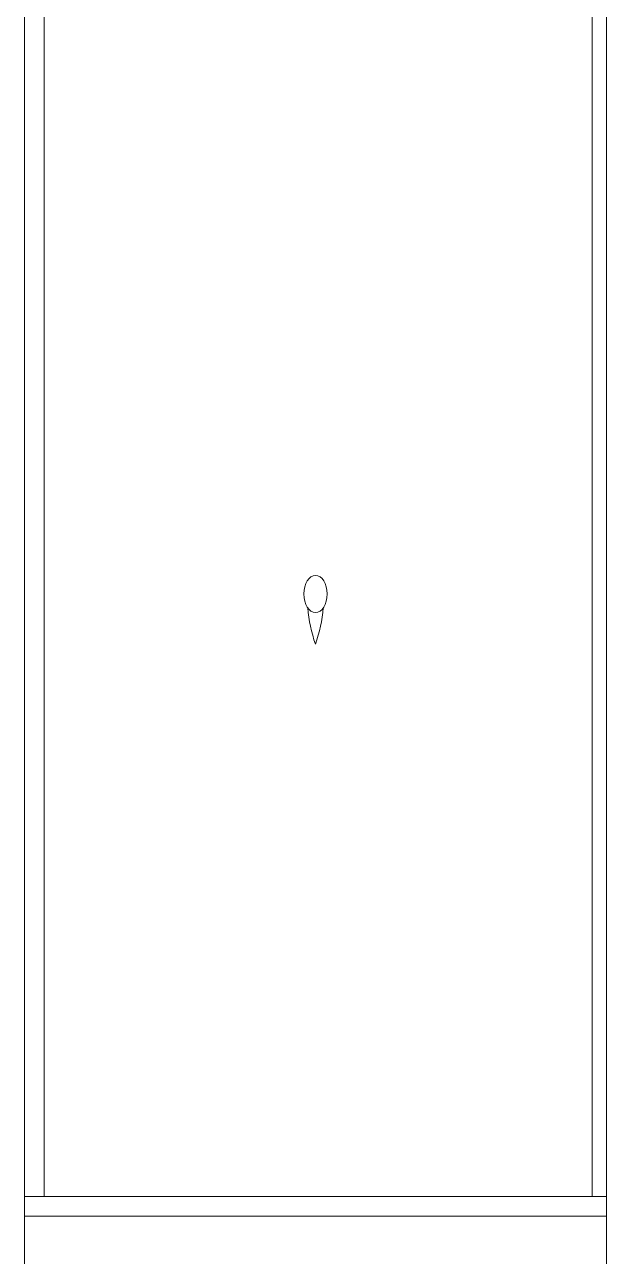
# Model space of a CAD drawing. Header units: centimetres. Extents: x 5667 to 17750, y 274 to 6203.
# Drawn here: x 7970.1 to 8040.1, y 4509.8 to 4658 of the extents above; entities that cross this region are included whole.
import ezdxf

# ---------------------------------------------------------------- set-up
doc = ezdxf.new("R2010")
doc.units = ezdxf.units.CM
doc.header["$MEASUREMENT"] = 0
doc.layers.add('A-FURN', color=8, linetype='Continuous', lineweight=9)

msp = doc.modelspace()

# ---------------------------------------------------------------- linework, layer by layer
at = {"layer": 'A-FURN'}
for p, q in [((7972.44, 4516.95), (7972.44, 4690.85)), ((8038.38, 4516.95), (8038.38, 4690.85)), ((7970.09, 4516.95), (8040.09, 4516.95)), ((7970.09, 4514.59), (8040.09, 4514.59))]:
    msp.add_line(p, q, dxfattribs=at)
msp.add_lwpolyline([(7970.09, 4503.99), (7970.09, 4693.99), (8040.09, 4693.99), (8040.09, 4503.99)], dxfattribs=at)
for centre, start, end in [((8022.59, 4589.49), 185.1794, 199.0017), ((7987.58, 4589.49), 340.9983, 354.8206)]:
    msp.add_arc(centre, 18.52, start, end, dxfattribs=at)
msp.add_ellipse((8005.09, 4589.49), major_axis=(0, 2.24), ratio=0.624288, dxfattribs=at)

doc.saveas('drawing.dxf')
